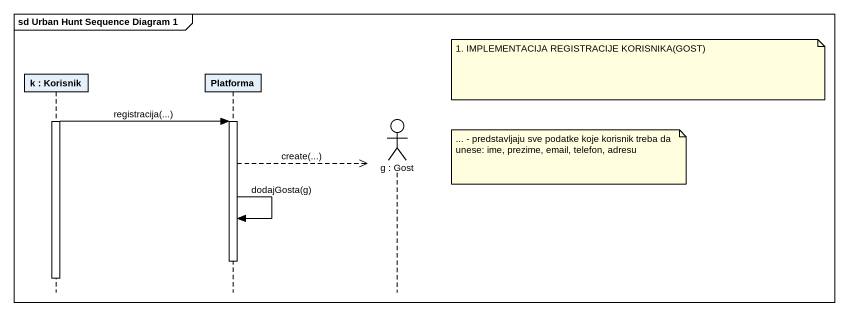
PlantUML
@startuml
mainframe sd Urban Hunt Sequence Diagram 1
hide footbox
participant "k : Korisnik" as k
participant Platforma
actor "g : Gost" as g

note right of g : 1. IMPLEMENTACIJA REGISTRACIJE KORISNIKA(GOST)
activate k
k -> Platforma : registracija(...)
activate Platforma
note right of g : ... - predstavljaju sve podatke koje korisnik treba da unese: ime, prezime, email, telefon, adresu
Platforma -->> g ** : create(...)
Platforma -> Platforma : dodajGosta(g)
deactivate Platforma
deactivate k
@enduml
